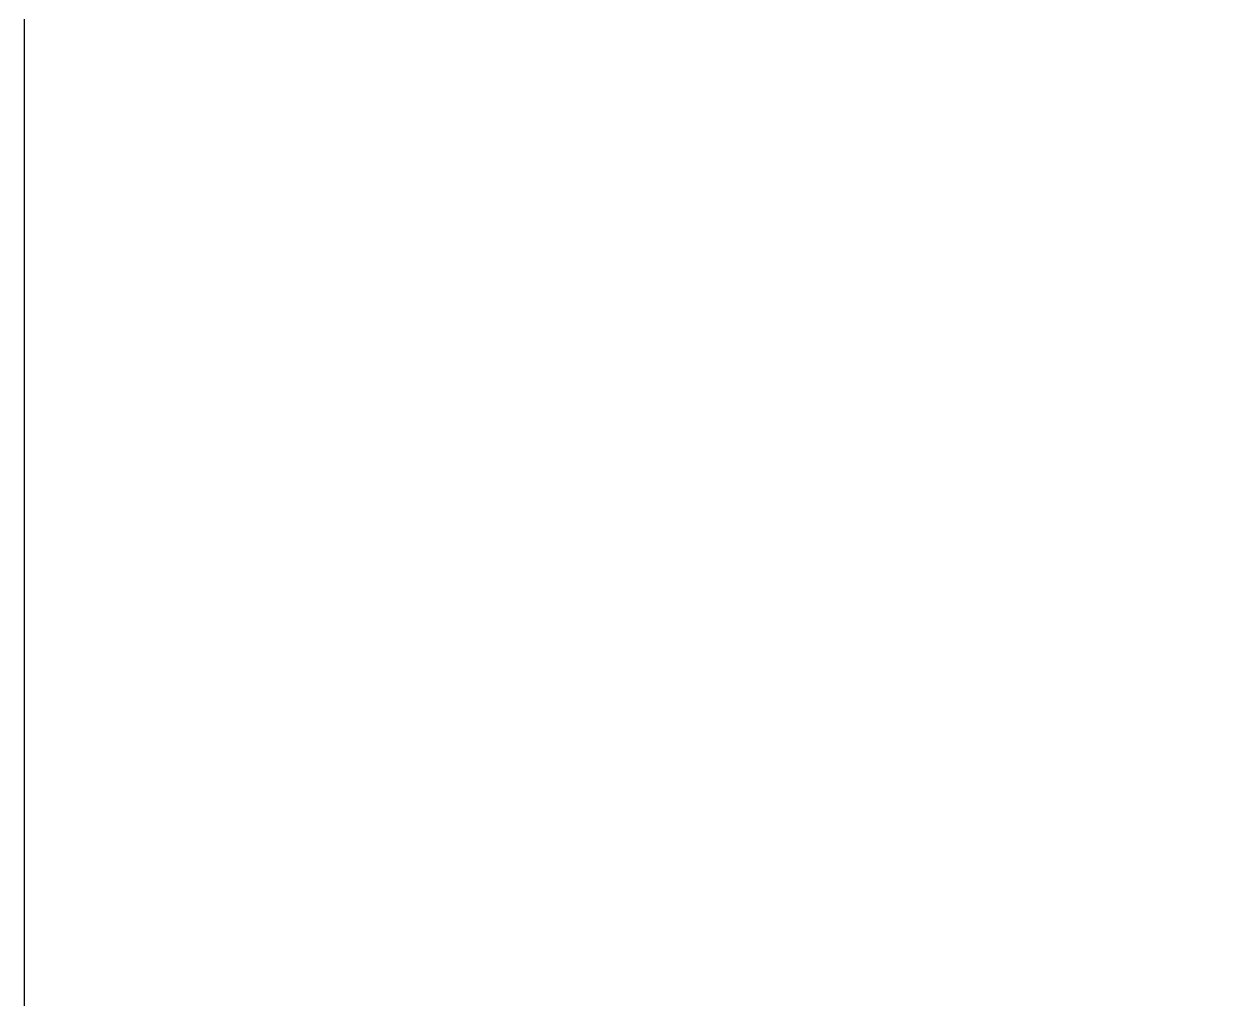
# Model space of a CAD drawing. Header units: millimetres. Extents: x -3355 to -2153, y 800 to 1253.
# Drawn here: x -2213.95 to -2187.08, y 836.77 to 858.52 of the extents above; entities that cross this region are included whole.
import ezdxf

# ---------------------------------------------------------------- set-up
doc = ezdxf.new("R2010")
doc.units = ezdxf.units.MM
doc.header["$MEASUREMENT"] = 0
doc.layers.add('PARTS', color=7, linetype='Continuous')
doc.styles.get("Standard").update_dxf_attribs({"font": 'txt.shx', "height": 2})
doc.dimstyles.get("Standard").update_dxf_attribs({"dimtxt": 0.18, "dimasz": 0.18, "dimexe": 0.18, "dimexo": 0.0625, "dimgap": 0.09, "dimtad": 0, "dimtih": 1, "dimtoh": 1, "dimdec": 4, "dimzin": 0, "dimdsep": 46, "dimtxsty": 'Standard', "dimcen": 0.09, "dimadec": 0, "dimazin": 0, "dimtfac": 1, "dimtdec": 4, "dimtofl": 0, "dimtmove": 0, "dimatfit": 3, "dimfxl": 1, "dimtolj": 1, "dimtzin": 0, "dimarcsym": 0})

# ---------------------------------------------------------------- blocks, each defined once
blk = doc.blocks.new('*D23')
at = {"layer": 'Defpoints', "color": 0, "transparency": 16777216}
for p in [(-2213.954, 882.18), (-2213.954, 810.68), (-2158.81, 810.68)]:
    blk.add_point(p, dxfattribs=at)
at = {"layer": 'PARTS', "color": 0, "lineweight": -2, "transparency": 16777216}
for p, q in [((-2213.891, 882.18), (-2158.63, 882.18)), ((-2158.81, 882), (-2158.81, 847.52)), ((-2158.81, 810.86), (-2158.81, 845.34)), ((-2213.891, 810.68), (-2158.63, 810.68))]:
    blk.add_line(p, q, dxfattribs=at)
at = {"layer": 'PARTS', "color": 0, "transparency": 16777216}
for points in [[(-2158.84, 882), (-2158.78, 882), (-2158.81, 882.18)], [(-2158.84, 810.86), (-2158.78, 810.86), (-2158.81, 810.68)]]:
    blk.add_solid(points, dxfattribs=at)
at = {"layer": 'PARTS', "color": 0, "transparency": 16777216, "insert": (-2158.81, 846.43), "char_height": 2, "attachment_point": 5}
blk.add_mtext('\\A1;71.5000', dxfattribs=at)

msp = doc.modelspace()

# ---------------------------------------------------------------- linework, layer by layer
at = {"layer": 'PARTS'}
for p, q in [((-2213.9535, 882.18014), (-2213.9535, 857.18014)), ((-2213.9535, 857.18014), (-2213.9535, 855.68014)), ((-2213.9535, 855.68014), (-2213.9535, 833.18014))]:
    msp.add_line(p, q, dxfattribs=at)

# ---------------------------------------------------------------- dimensions: what is measured, and where the dimension line sits
dim = msp.add_linear_dim(base=(-2158.81022, 810.68014), p1=(-2213.9535, 882.18014), p2=(-2213.9535, 810.68014), angle=90, dimstyle='Standard', dxfattribs=at)
dim.commit()
dim.dimension.update_dxf_attribs({"geometry": '*D23', "text_midpoint": (-2158.81022, 846.43014)})

doc.saveas('drawing.dxf')
